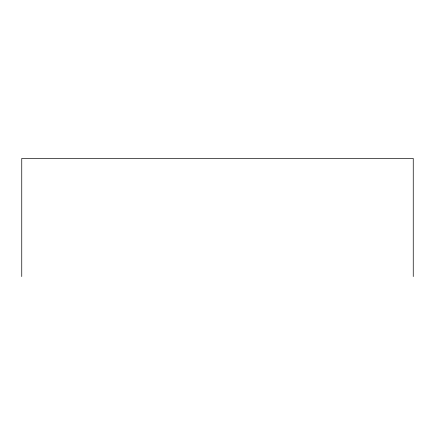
<?xml version="1.0" encoding="UTF-8"?>
<svg xmlns="http://www.w3.org/2000/svg" width="435" height="435" viewBox="0 0 435 435"><rect width="100%" height="100%" fill="white"/><g stroke="black" fill="none" stroke-linecap="round" stroke-linejoin="round"><path stroke-width="0.65" d="M413.25 276.568L413.25 158.432L21.75 158.432L21.75 276.568"/></g></svg>
